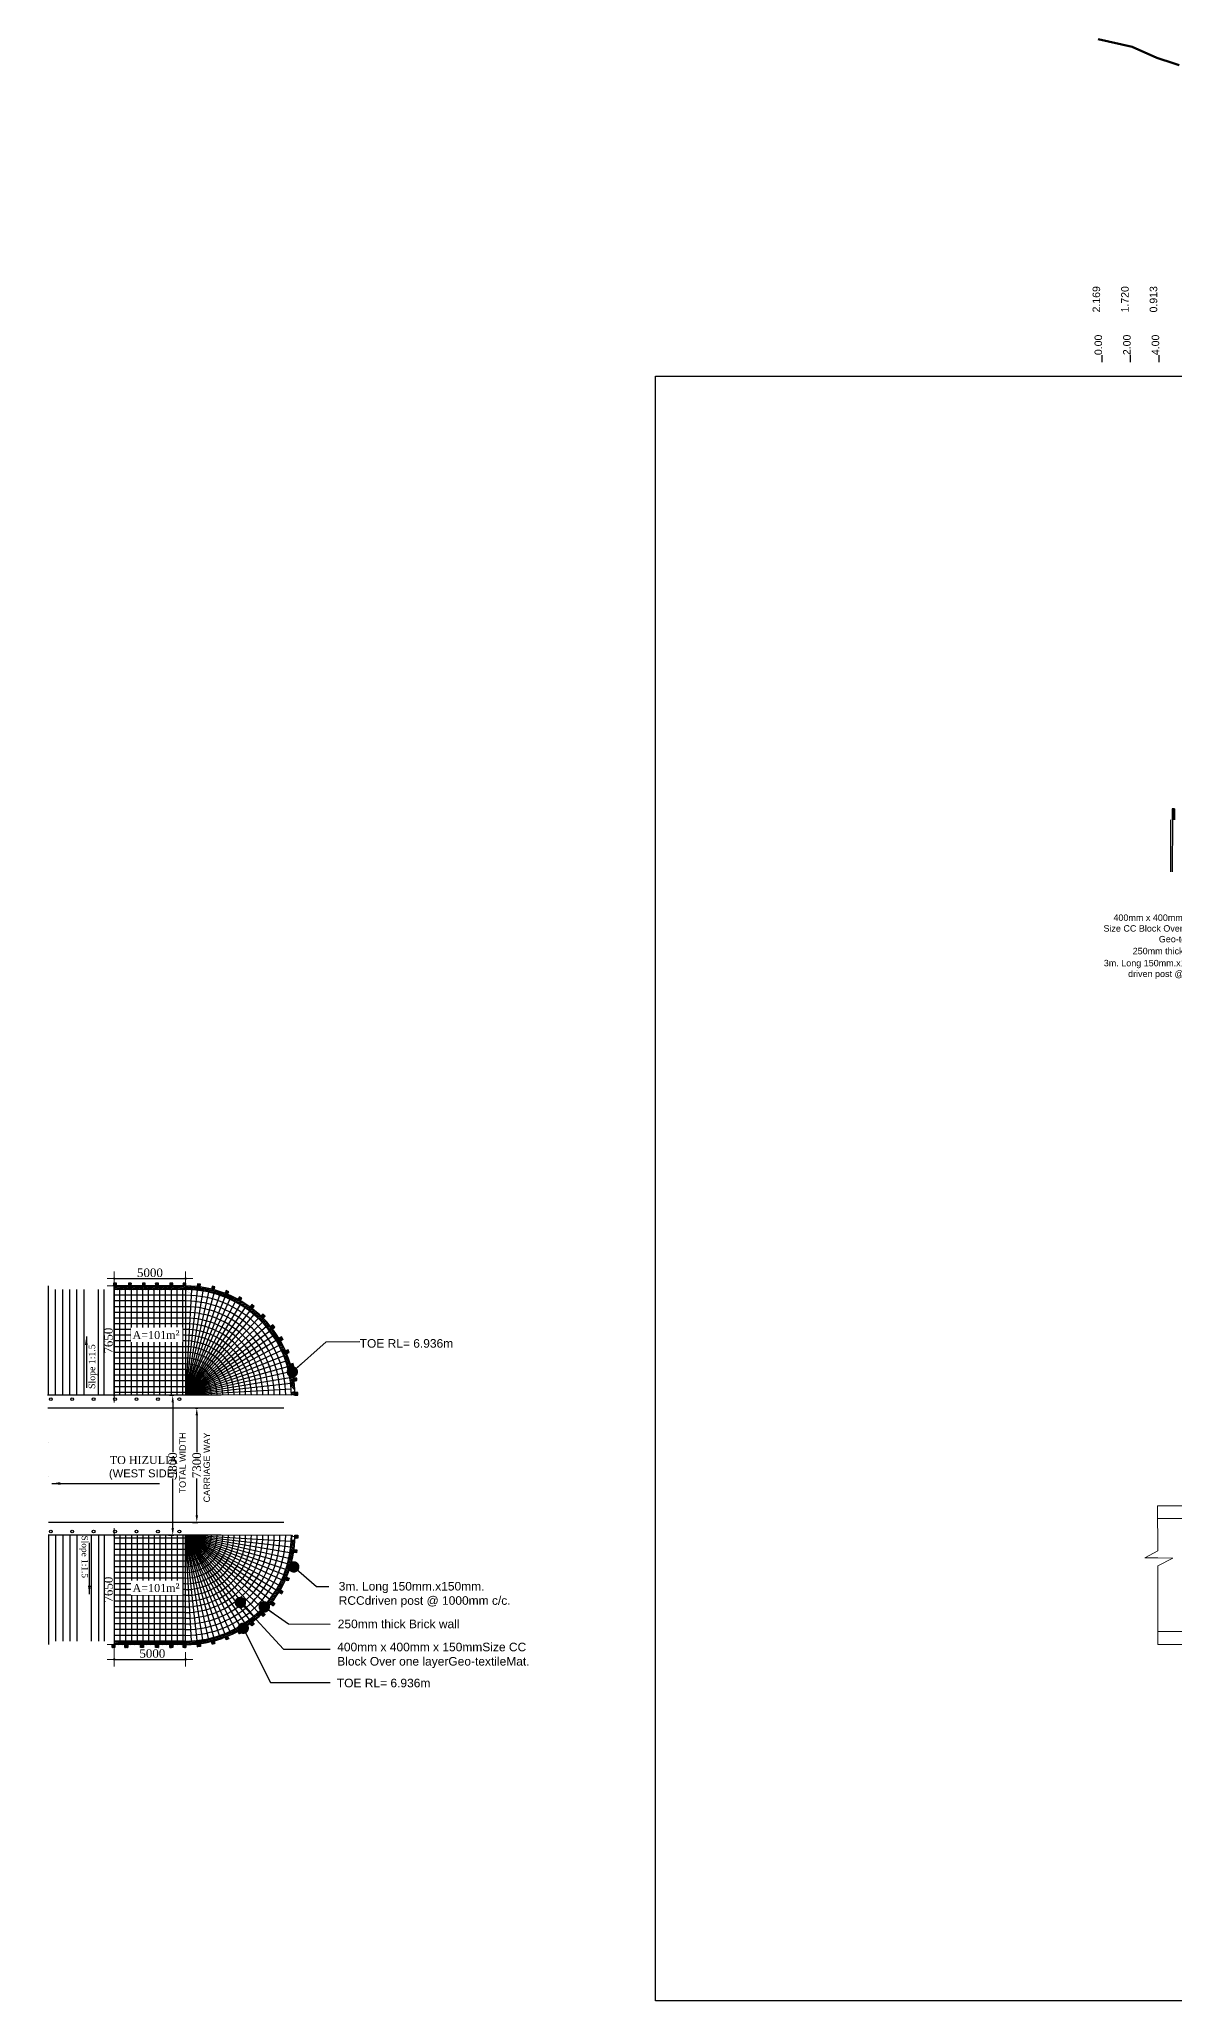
# Model space of a CAD drawing. Header units: millimetres. Extents: x -116975602006 to 5543032, y -156721783972 to 203313.
# Drawn here: x -585968 to -506484, y -92301 to 44976 of the extents above; entities that cross this region are included whole.
import ezdxf
from ezdxf.enums import TextEntityAlignment as Align

# ---------------------------------------------------------------- set-up
doc = ezdxf.new("R2010")
doc.units = ezdxf.units.MM
doc.header["$LTSCALE"] = 250
doc.set_wipeout_variables(frame=1)
doc.header["$PDMODE"] = 3
doc.header["$PDSIZE"] = -50
for name, color, linetype in [('Abutment W Line', 11, 'Continuous'), ('Dimision', 4, 'Continuous'), ('draw1', 1, 'Continuous'), ('hatch', 65, 'Continuous'), ('Ralling', 6, 'Continuous'), ('Text', 7, 'Continuous')]:
    doc.layers.add(name, color=color, linetype=linetype)
for name, color, linetype, lineweight in [('Dimension', 3, 'Continuous', 9), ('Dimention', 7, 'Continuous', 25), ('Profail', 5, 'Continuous', 18), ('Railing', 6, 'Continuous', 13), ('RL', 7, 'Continuous', 18)]:
    doc.layers.add(name, color=color, linetype=linetype, lineweight=lineweight)
doc.styles.add('CH_TEXT', font='arial.ttf')
doc.styles.add('ROMANS', font='arial.ttf', dxfattribs={"height": 200})
doc.styles.get("Standard").update_dxf_attribs({"font": 'times.ttf'})
doc.dimstyles.new('Dimension-1', dxfattribs={"dimtxt": 350, "dimasz": 2, "dimexe": 2, "dimexo": 0.63, "dimgap": 100, "dimtad": 1, "dimdec": 0, "dimzin": 9, "dimdsep": 46, "dimtxsty": 'Standard', "dimblk": 'Dimension-1', "dimcen": 2.5, "dimse1": 1, "dimse2": 1, "dimclrd": 7, "dimclre": 256, "dimclrt": 7, "dimadec": 0, "dimazin": 1, "dimtfac": 1, "dimtdec": 0, "dimtmove": 0, "dimatfit": 3, "dimldrblk": 'Dimension-1', "dimfxl": 0.5, "dimlwd": -1, "dimarcsym": 0})
doc.dimstyles.new('ISO-25', dxfattribs={"dimtxt": 75, "dimasz": 35, "dimexe": 75, "dimexo": 45.625, "dimgap": 20, "dimtad": 1, "dimtoh": 1, "dimdec": 0, "dimtxsty": 'Standard', "dimblk": 'DOT', "dimcen": 300, "dimclrd": 256, "dimclre": 256, "dimclrt": 256, "dimadec": 0, "dimazin": 0, "dimtfac": 1, "dimtdec": 0, "dimtix": 1, "dimtmove": 0, "dimatfit": 3, "dimldrblk": 'DOT', "dimfxl": 1, "dimlwd": -1, "dimarcsym": 0})
doc.dimstyles.get("Standard").update_dxf_attribs({"dimtxt": 500, "dimasz": 700, "dimexe": 80, "dimexo": 70, "dimgap": 30, "dimtad": 1, "dimdec": 0, "dimlfac": -1, "dimzin": 0, "dimdsep": 46, "dimtxsty": 'Standard', "dimcen": 400, "dimadec": 0, "dimazin": 0, "dimtfac": 1, "dimtdec": 0, "dimtix": 1, "dimtofl": 0, "dimtmove": 0, "dimatfit": 3, "dimfxl": 1, "dimtolj": 1, "dimtzin": 0, "dimarcsym": 0})
pattern_1 = [(196.774546, (-724222.36, -256972.935), (22.90814, -75.99742), [])]

# ---------------------------------------------------------------- blocks, each defined once
blk = doc.blocks.new('_Dot')
at = {"color": 0, "linetype": 'ByBlock', "lineweight": -2}
blk.add_line((-0.5, 0), (-1, 0), dxfattribs=at)
at = {"color": 0, "linetype": 'ByBlock', "const_width": 0.5}
blk.add_lwpolyline([(-0.25, 0, 1), (0.25, 0, 1)], format="xyb", close=True, dxfattribs=at)
blk = doc.blocks.new('gggjh')
at = {"layer": 'draw1'}
h = blk.add_hatch(dxfattribs=at)
h.set_pattern_fill('AR-CONC', color=256, scale=0.25)
h.paths.add_polyline_path([(142413, 210513), (142213, 210513), (142213, 210313), (142413, 210313)])
for p, q in [((142413, 210513), (142213, 210513)), ((142213, 210513), (142213, 210313)), ((142213, 210313), (142413, 210313)), ((142413, 210313), (142413, 210513))]:
    blk.add_line(p, q, dxfattribs=at)
blk = doc.blocks.new('*U459')
at = {"xscale": -1, "rotation": 359.5036942329832}
blk.add_blockref('gggjh', (140585, -211539), dxfattribs=at)
blk = doc.blocks.new('*U460')
at = {"color": 0, "linetype": 'ByBlock', "lineweight": -2, "transparency": 16777216}
for p, rotation in [((-875581, 94755, 81), 15.10355619205014), ((-874601, 94952, 81), 7.613911811255158), ((-873604, 95019, 81), 0.124267430455621), ((-878253, 93432, 81), 37.57248933443501), ((-877422, 93989, 81), 30.08284495364006), ((-876527, 94432, 81), 22.59320057284506), ((-879661, 92021, 81), 52.55177809602503), ((-879003, 92773, 81), 45.06213371522999), ((-880216, 91189, 81), 60.04142247682006), ((-880978, 89346, 81), 75.02071123841), ((-880657, 90293, 81), 67.53106685761502), ((-881173, 88366, 81), 82.51035561920497), ((-881238, 87369, 81), 90.00000000000001)]:
    blk.add_blockref('*U459', p, dxfattribs=dict(at, rotation=rotation))
blk = doc.blocks.new('*U461')
at = {"ltscale": 10}
blk.add_line((0, 0, -349), (0, 7400), dxfattribs=at)
blk = doc.blocks.new('*U462')
at = {"color": 0, "linetype": 'ByBlock', "lineweight": -2, "transparency": 16777216}
for p, rotation in [((-874386, 94726, 81), 186.1941109649607), ((-873988, 94758, 81), 183.0970418020917), ((-873588, 94769, 81), 179.9999726525759), ((-877733, 93499, 81), 214.0677334307831), ((-877396, 93714, 81), 210.9706642679141), ((-877048, 93911, 81), 207.8735951050449), ((-876689, 94088, 81), 204.7765259421756), ((-876322, 94246, 81), 201.6794567793065), ((-875946, 94383, 81), 198.5823876164374), ((-875564, 94500, 81), 195.4853184535681), ((-875175, 94597, 81), 192.3882492906989), ((-874783, 94672, 81), 189.2911801278298), ((-879219, 92170, 81), 229.5530792451293), ((-878952, 92467, 81), 226.45601008226), ((-878668, 92749, 81), 223.3589409193907), ((-878370, 93016, 81), 220.2618717565215), ((-878058, 93266, 81), 217.1648025936523), ((-880118, 90850, 81), 241.9413558966061), ((-879921, 91198, 81), 238.8442867337368), ((-879704, 91534, 81), 235.7472175708676), ((-879470, 91859, 81), 232.6501484079985), ((-880713, 89368, 81), 254.3296325480837), ((-880594, 89750, 81), 251.2325633852143), ((-880456, 90125, 81), 248.135494222345), ((-880297, 90492, 81), 245.0384250594756), ((-880942, 88191, 81), 263.6208400366914), ((-880887, 88587, 81), 260.5237708738221), ((-880810, 88980, 81), 257.4267017109529), ((-880988, 87393, 81), 269.8149783624301), ((-880976, 87793, 81), 266.7179091995608)]:
    blk.add_blockref('*U461', p, dxfattribs=dict(at, rotation=rotation))
blk = doc.blocks.new('*U455')
at = {"xscale": -1, "rotation": 359.5036942329832}
blk.add_blockref('gggjh', (140585, -211539), dxfattribs=at)
blk = doc.blocks.new('*U456')
at = {"color": 0, "linetype": 'ByBlock', "lineweight": -2, "transparency": 16777216}
for p, rotation in [((-875581, 94755, 81), 15.10355619205039), ((-874601, 94952, 81), 7.613911811255447), ((-873604, 95019, 81), 0.1242674304585539), ((-878253, 93432, 81), 37.57248933443525), ((-877422, 93989, 81), 30.08284495364029), ((-876527, 94432, 81), 22.59320057284537), ((-879661, 92021, 81), 52.55177809602526), ((-879003, 92773, 81), 45.06213371523027), ((-880216, 91189, 81), 60.0414224768201), ((-880978, 89346, 81), 75.02071123841007), ((-880657, 90293, 81), 67.53106685761503), ((-881173, 88366, 81), 82.51035561920501), ((-881238, 87369, 81), 90)]:
    blk.add_blockref('*U455', p, dxfattribs=dict(at, rotation=rotation))
blk = doc.blocks.new('*U457')
at = {"ltscale": 10}
blk.add_line((0, 0, -349), (0, 7400), dxfattribs=at)
blk = doc.blocks.new('*U458')
at = {"color": 0, "linetype": 'ByBlock', "lineweight": -2, "transparency": 16777216}
for p, rotation in [((-874386, 94726, 81), 186.1941109649609), ((-873988, 94758, 81), 183.0970418020917), ((-873588, 94769, 81), 179.9999726525759), ((-877733, 93499, 81), 214.0677334307838), ((-877396, 93714, 81), 210.9706642679143), ((-877048, 93911, 81), 207.8735951050451), ((-876689, 94088, 81), 204.7765259421762), ((-876322, 94246, 81), 201.679456779307), ((-875946, 94383, 81), 198.5823876164378), ((-875564, 94500, 81), 195.4853184535685), ((-875175, 94597, 81), 192.3882492906993), ((-874783, 94672, 81), 189.29118012783), ((-879219, 92170, 81), 229.55307924513), ((-878952, 92467, 81), 226.4560100822608), ((-878668, 92749, 81), 223.3589409193916), ((-878370, 93016, 81), 220.2618717565224), ((-878058, 93266, 81), 217.1648025936531), ((-880118, 90850, 81), 241.9413558966067), ((-879921, 91198, 81), 238.8442867337375), ((-879704, 91534, 81), 235.7472175708681), ((-879470, 91859, 81), 232.6501484079989), ((-880713, 89368, 81), 254.3296325480837), ((-880594, 89750, 81), 251.2325633852143), ((-880456, 90125, 81), 248.1354942223449), ((-880297, 90492, 81), 245.0384250594758), ((-880942, 88191, 81), 263.6208400366914), ((-880887, 88587, 81), 260.5237708738221), ((-880810, 88980, 81), 257.4267017109529), ((-880988, 87393, 81), 269.8149783624301), ((-880976, 87793, 81), 266.7179091995608)]:
    blk.add_blockref('*U457', p, dxfattribs=dict(at, rotation=rotation))
blk = doc.blocks.new('Dimension-1')
at = {"layer": 'Dimension', "linetype": 'Continuous', "ltscale": 0.1}
for p, q in [((-250, 0), (250, 0)), ((0, 250), (0, -250))]:
    blk.add_line(p, q, dxfattribs=at)
blk.add_circle((0, 0), 25, dxfattribs=at)
blk = doc.blocks.new('*D480')
at = {"color": 7, "ltscale": 10, "transparency": 16777216}
blk.add_line((-580718, -42278), (-580718, -49924), dxfattribs=at)
at = {"layer": 'Defpoints', "color": 0, "ltscale": 10, "transparency": 16777216}
for p in [(-580718, -42276, 0), (-580718, -49926), (-580718, -49926)]:
    blk.add_point(p, dxfattribs=at)
at = {"color": 7, "ltscale": 10, "transparency": 16777216, "xscale": 2, "yscale": 2, "zscale": 2}
for p, rotation in [((-580718, -42276), 90), ((-580718, -49926), 270)]:
    blk.add_blockref('Dimension-1', p, dxfattribs=dict(at, rotation=rotation))
at = {"color": 7, "ltscale": 10, "transparency": 16777216, "insert": (-581124, -46101), "char_height": 600, "attachment_point": 5, "rotation": 90}
blk.add_mtext('7650', dxfattribs=at)
blk = doc.blocks.new('*D481')
at = {"color": 7, "ltscale": 10, "transparency": 16777216}
blk.add_line((-580718, -59728), (-580718, -67374), dxfattribs=at)
at = {"layer": 'Defpoints', "color": 0, "ltscale": 10, "transparency": 16777216}
for p in [(-580718, -59726, 0), (-580718, -67376, -349), (-580718, -67376)]:
    blk.add_point(p, dxfattribs=at)
at = {"color": 7, "ltscale": 10, "transparency": 16777216, "xscale": 2, "yscale": 2, "zscale": 2}
for p, rotation in [((-580718, -59726), 90), ((-580718, -67376), 270)]:
    blk.add_blockref('Dimension-1', p, dxfattribs=dict(at, rotation=rotation))
at = {"color": 7, "ltscale": 10, "transparency": 16777216, "insert": (-581124, -63526), "char_height": 600, "attachment_point": 5, "rotation": 90}
blk.add_mtext('7650', dxfattribs=at)
blk = doc.blocks.new('*D483')
at = {"color": 7, "ltscale": 10, "transparency": 16777216}
blk.add_line((-580716, -41759), (-575720, -41759), dxfattribs=at)
at = {"layer": 'Defpoints', "color": 0, "ltscale": 10, "transparency": 16777216}
for p in [(-580718, -42276, 0), (-575718, -41759), (-575718, -42276, 0)]:
    blk.add_point(p, dxfattribs=at)
at = {"color": 7, "ltscale": 10, "transparency": 16777216, "xscale": 2, "yscale": 2, "zscale": 2, "rotation": 180}
blk.add_blockref('Dimension-1', (-580718, -41759), dxfattribs=at)
at = {"color": 7, "ltscale": 10, "transparency": 16777216, "xscale": 2, "yscale": 2, "zscale": 2}
blk.add_blockref('Dimension-1', (-575718, -41759), dxfattribs=at)
at = {"color": 7, "ltscale": 10, "transparency": 16777216, "insert": (-578218, -41354), "char_height": 600, "attachment_point": 5}
blk.add_mtext('5000', dxfattribs=at)
blk = doc.blocks.new('*D472')
at = {"color": 7, "ltscale": 10, "transparency": 16777216}
blk.add_line((-580716, -68407), (-575720, -68407), dxfattribs=at)
at = {"layer": 'Defpoints', "color": 0, "ltscale": 10, "transparency": 16777216}
for p in [(-580718, -67076, 0), (-575718, -67076, 0), (-575718, -68407)]:
    blk.add_point(p, dxfattribs=at)
at = {"color": 7, "ltscale": 10, "transparency": 16777216, "xscale": 2, "yscale": 2, "zscale": 2, "rotation": 180}
blk.add_blockref('Dimension-1', (-580718, -68407), dxfattribs=at)
at = {"color": 7, "ltscale": 10, "transparency": 16777216, "xscale": 2, "yscale": 2, "zscale": 2}
blk.add_blockref('Dimension-1', (-575718, -68407), dxfattribs=at)
at = {"color": 7, "ltscale": 10, "transparency": 16777216, "insert": (-578051, -68002), "char_height": 600, "attachment_point": 5}
blk.add_mtext('5000', dxfattribs=at)
blk = doc.blocks.new('*D477')
at = {"layer": 'Defpoints', "color": 0, "ltscale": 10, "transparency": 16777216}
for p in [(-575075, -50826), (-574940, -50826), (-575274, -58826, 0)]:
    blk.add_point(p, dxfattribs=at)
at = {"layer": 'Text', "lineweight": -2, "ltscale": 10, "transparency": 16777216}
for p, q in [((-575030, -50826), (-574865, -50826)), ((-575228, -58826), (-574865, -58826))]:
    blk.add_line(p, q, dxfattribs=at)
at = {"layer": 'Text', "ltscale": 10, "transparency": 16777216}
for p, q in [((-574940, -51326), (-574940, -53908)), ((-574940, -58326), (-574940, -55745))]:
    blk.add_line(p, q, dxfattribs=at)
for points in [[(-575023, -51326), (-574856, -51326), (-574940, -50826)], [(-575023, -58326), (-574856, -58326), (-574940, -58826)]]:
    blk.add_solid(points, dxfattribs=at)
at = {"layer": 'Text', "ltscale": 10, "transparency": 16777216, "insert": (-574940, -54826), "char_height": 600, "attachment_point": 5, "rotation": 90}
blk.add_mtext('7300', dxfattribs=at)
blk = doc.blocks.new('_DotSmall')
at = {"color": 0, "linetype": 'ByBlock', "const_width": 0.5}
blk.add_lwpolyline([(-0.0625, 0, 1), (0.0625, 0, 1)], format="xyb", close=True, dxfattribs=at)
blk = doc.blocks.new('*D478')
at = {"layer": 'Defpoints', "color": 0, "ltscale": 10, "transparency": 16777216}
for p in [(-576894, -49926), (-576625, -49926), (-576959, -59726)]:
    blk.add_point(p, dxfattribs=at)
at = {"layer": 'Text', "lineweight": -2, "ltscale": 10, "transparency": 16777216}
for p, q in [((-576849, -49926), (-576550, -49926)), ((-576913, -59726), (-576550, -59726))]:
    blk.add_line(p, q, dxfattribs=at)
at = {"layer": 'Text', "ltscale": 10, "transparency": 16777216}
for p, q in [((-576625, -50426), (-576625, -53909)), ((-576625, -59226), (-576625, -55744))]:
    blk.add_line(p, q, dxfattribs=at)
for points in [[(-576708, -50426), (-576541, -50426), (-576625, -49926)], [(-576708, -59226), (-576541, -59226), (-576625, -59726)]]:
    blk.add_solid(points, dxfattribs=at)
at = {"layer": 'Text', "ltscale": 10, "transparency": 16777216, "insert": (-576625, -54826), "char_height": 600, "attachment_point": 5, "rotation": 90}
blk.add_mtext('9800', dxfattribs=at)

msp = doc.modelspace()

# ---------------------------------------------------------------- hatches: boundary and pattern name
at = {"layer": 'Abutment W Line', "ltscale": 10}
h = msp.add_hatch(dxfattribs=at)
h.set_pattern_fill('ANSI31', color=3, scale=25, angle=151.774546)
h.set_pattern_definition(pattern_1)
edge = h.paths.add_edge_path()
edge.add_line((-575718.2, -42276.5), (-580718.2, -42276.5))
edge.add_line((-580718.2, -42276.5), (-580718.2, -42526.5))
edge.add_line((-580718.2, -42526.5), (-575718.2, -42526.5))
edge.add_arc((-575710.7, -49907.1), 7380.7, 4.901689, 90.058351, ccw=False)
edge.add_line((-568357, -49276.5), (-568096, -49275.7))
edge.add_arc((-575718.2, -49926.5), 7650, 4.880157, 89.999991)
edge = h.paths.add_edge_path()
edge.add_line((-568096, -49275.7), (-568357, -49276.5))
edge.add_arc((-573687.8, -49921), 5369.5, 2.572644, 6.894278, ccw=False)
edge.add_arc((-568055.2, -49976.3), 399.8, 93.011796, 132.17915, ccw=False)
edge.add_arc((-575718.2, -49926.5), 7650, 2.618087, 4.880147)
edge = h.paths.add_edge_path()
edge.add_arc((-568055.2, -49976.3), 399.8, 93.011796, 132.17915)
edge.add_arc((-573687.8, -49921), 5369.5, -0.058173, 2.572644, ccw=False)
edge.add_line((-568318.2, -49926.5), (-568068.2, -49926.5))
edge.add_arc((-578638.9, -49993.2), 10570.9, 0.361746, 2.256342)
h = msp.add_hatch(dxfattribs=at)
h.set_pattern_fill('ANSI31', color=3, scale=25, angle=151.774546)
h.set_pattern_definition(pattern_1)
edge = h.paths.add_edge_path()
edge.add_line((-575718.2, -67376.5), (-580718.2, -67376.5))
edge.add_line((-580718.2, -67376.5), (-580718.2, -67126.5))
edge.add_line((-580718.2, -67126.5), (-575718.2, -67126.5))
edge.add_arc((-575710.7, -59745.8), 7380.7, 269.941649, 355.098311)
edge.add_line((-568357, -60376.5), (-568096, -60377.3))
edge.add_arc((-575718.2, -59726.5), 7650, 270.000009, 355.119843, ccw=False)
edge = h.paths.add_edge_path()
edge.add_line((-568096, -60377.3), (-568357, -60376.5))
edge.add_arc((-573687.8, -59731.9), 5369.5, 353.105722, 357.427356)
edge.add_arc((-568055.2, -59676.7), 399.8, 227.82085, 266.988204)
edge.add_arc((-575718.2, -59726.5), 7650, 355.119853, 357.381913, ccw=False)
edge = h.paths.add_edge_path()
edge.add_arc((-568055.2, -59676.7), 399.8, 227.82085, 266.988204, ccw=False)
edge.add_arc((-573687.8, -59731.9), 5369.5, 357.427356, 360.058173)
edge.add_line((-568318.2, -59726.5), (-568068.2, -59726.5))
edge.add_arc((-578638.9, -59659.8), 10570.9, 357.743658, 359.638254, ccw=False)

# ---------------------------------------------------------------- linework, layer by layer
for p, q in [((-511573.8, 22377.4), (-511573.8, 22869.3)), ((-509573.8, 22377.4), (-509573.8, 22869.3)), ((-507573.8, 22377.4), (-507573.8, 22869.3))]:
    msp.add_line(p, q)
at = {"ltscale": 10}
for p, q in [((-585326.1, -49926.5, 0), (-585326.1, -42276.5, 0)), ((-584826.1, -49926.5, 0), (-584826.1, -42526.5, 0)), ((-584326.1, -49926.5, 0), (-584326.1, -42526.5, 0)), ((-583826.1, -49926.5, 0), (-583826.1, -42526.5, 0)), ((-583326.1, -49926.5, 0), (-583326.1, -42526.5, 0)), ((-582826.1, -49926.5, 0), (-582826.1, -42526.5, 0)), ((-581826.1, -49926.5, 0), (-581826.1, -42526.5, 0)), ((-581426.1, -49926.5, 0), (-581426.1, -42526.5, 0)), ((-575718.2, -42276.5, 0), (-580718.2, -42276.5, 0)), ((-580718.2, -42526.5, -349), (-580718.2, -42276.5, -349)), ((-575705, -42526.5, 0), (-580718.2, -42526.5, 0)), ((-580718.2, -49926.5, 0), (-580718.2, -42526.5, 0)), ((-580109.7, -42276.5, 0), (-580326.1, -42276.5, 0)), ((-580318.2, -49926.5, 0), (-580318.2, -42526.5, 0)), ((-579918.2, -49926.5, 0), (-579918.2, -42526.5, 0)), ((-575718.2, -42276.5, 0), (-579834.7, -42276.5, 0)), ((-579518.2, -49926.5, 0), (-579518.2, -42526.5, 0)), ((-579118.2, -49926.5, 0), (-579118.2, -42526.5, 0)), ((-578718.2, -49926.5, 0), (-578718.2, -42526.5, 0)), ((-578318.2, -49926.5, 0), (-578318.2, -42526.5, 0)), ((-577918.2, -49926.5, 0), (-577918.2, -42526.5, 0)), ((-577518.2, -49926.5, 0), (-577518.2, -42526.5, 0)), ((-577118.2, -49926.5, 0), (-577118.2, -42526.5, 0)), ((-576718.2, -49926.5, 0), (-576718.2, -42526.5, 0)), ((-576318.2, -49926.5, 0), (-576318.2, -42526.5, 0)), ((-575918.2, -49926.5, 0), (-575918.2, -42526.5, 0)), ((-575705, -42926.5, 0), (-580718.2, -42926.5, 0)), ((-575705, -43326.5, 0), (-580718.2, -43326.5, 0)), ((-575705, -43726.5, 0), (-580718.2, -43726.5, 0)), ((-575705, -44126.5, 0), (-580718.2, -44126.5, 0)), ((-575705, -44526.5, 0), (-580718.2, -44526.5, 0)), ((-575705, -44926.5, 0), (-580718.2, -44926.5, 0)), ((-575705, -45326.5, 0), (-580718.2, -45326.5, 0)), ((-575705, -45726.5, 0), (-580718.2, -45726.5, 0)), ((-575705, -46126.5, 0), (-580718.2, -46126.5, 0)), ((-575705, -46526.5, 0), (-580718.2, -46526.5, 0)), ((-575705, -46926.5, 0), (-580718.2, -46926.5, 0)), ((-575705, -47326.5, 0), (-580718.2, -47326.5, 0)), ((-575705, -47726.5, 0), (-580718.2, -47726.5, 0)), ((-575705, -48126.5, 0), (-580718.2, -48126.5, 0)), ((-575705, -48526.5, 0), (-580718.2, -48526.5, 0)), ((-575705, -48926.5, 0), (-580718.2, -48926.5, 0)), ((-575705, -49326.5, 0), (-580718.2, -49326.5, 0)), ((-573226.1, -49926.5), (-585382.4, -49926.5)), ((-575705, -49726.5, 0), (-580718.2, -49726.5, 0)), ((-568848.2, -50826.5), (-585357.7, -50826.5)), ((-568848.2, -58826.5, 0), (-585326.1, -58826.5, 0)), ((-573226.1, -59726.5, 0), (-585341.2, -59726.5, 0)), ((-585326.1, -59726.5, 0), (-585326.1, -67376.5, 0)), ((-585326.1, -59726.5, 0), (-585326.1, -65351.5, 0)), ((-584826.1, -59726.5, 0), (-584826.1, -67126.5, 0)), ((-584326.1, -59726.5, 0), (-584326.1, -67126.5, 0)), ((-583826.1, -59726.5, 0), (-583826.1, -67126.5, 0)), ((-583326.1, -59726.5, 0), (-583326.1, -67126.5, 0)), ((-582326.1, -59726.5, 0), (-582326.1, -67126.5, 0)), ((-581826.1, -59726.5, 0), (-581826.1, -67126.5, 0)), ((-581426.1, -59726.5, 0), (-581426.1, -67126.5, 0)), ((-580718.2, -59726.5, 0), (-580718.2, -67126.5, 0)), ((-575705, -59926.5, 0), (-580718.2, -59926.5, 0)), ((-575705, -60326.5, 0), (-580718.2, -60326.5, 0)), ((-580318.2, -59726.5, 0), (-580318.2, -67126.5, 0)), ((-579918.2, -59726.5, 0), (-579918.2, -67126.5, 0)), ((-579518.2, -59726.5, 0), (-579518.2, -67126.5, 0)), ((-579118.2, -59726.5, 0), (-579118.2, -67126.5, 0)), ((-578718.2, -59726.5, 0), (-578718.2, -67126.5, 0)), ((-578318.2, -59726.5, 0), (-578318.2, -67126.5, 0)), ((-577918.2, -59726.5, 0), (-577918.2, -67126.5, 0)), ((-577518.2, -59726.5, 0), (-577518.2, -67126.5, 0)), ((-577118.2, -59726.5, 0), (-577118.2, -67126.5, 0)), ((-576718.2, -59726.5, 0), (-576718.2, -67126.5, 0)), ((-576318.2, -59726.5, 0), (-576318.2, -67126.5, 0)), ((-575918.2, -59726.5, 0), (-575918.2, -67126.5, 0)), ((-575705, -60726.5, 0), (-580718.2, -60726.5, 0)), ((-575705, -61126.5, 0), (-580718.2, -61126.5, 0)), ((-575705, -61526.5, 0), (-580718.2, -61526.5, 0)), ((-575705, -61926.5, 0), (-580718.2, -61926.5, 0)), ((-575705, -62326.5, 0), (-580718.2, -62326.5, 0)), ((-575705, -62726.5, 0), (-580718.2, -62726.5, 0)), ((-575705, -63126.5, 0), (-580718.2, -63126.5, 0)), ((-575705, -63526.5, 0), (-580718.2, -63526.5, 0)), ((-575705, -63926.5, 0), (-580718.2, -63926.5, 0)), ((-575705, -64326.5, 0), (-580718.2, -64326.5, 0)), ((-575705, -64726.5, 0), (-580718.2, -64726.5, 0)), ((-575705, -65126.5, 0), (-580718.2, -65126.5, 0)), ((-575705, -65526.5, 0), (-580718.2, -65526.5, 0)), ((-575705, -65926.5, 0), (-580718.2, -65926.5, 0)), ((-575705, -66326.5, 0), (-580718.2, -66326.5, 0)), ((-575705, -66726.5, 0), (-580718.2, -66726.5, 0)), ((-575705, -67126.5, 0), (-580718.2, -67126.5, 0)), ((-580718.2, -67126.5, -349), (-580718.2, -67376.5, -349)), ((-575718.2, -67376.5, 0), (-580718.2, -67376.5, 0)), ((-580109.7, -67376.5, 0), (-580326.1, -67376.5, 0)), ((-575718.2, -67376.5, 0), (-579834.7, -67376.5, 0))]:
    msp.add_line(p, q, dxfattribs=at)
msp.add_lwpolyline([(-542820.2, 21394.1), (-349216.7, 21394.1), (-349216.7, -92300.7), (-542820.2, -92300.7)], close=True, dxfattribs=at)
for centre, radius, start, end in [((-575718.2, -49926.5, 0), 7650, 0, 90.000027), ((-575718.2, -49926.5, 0), 7400, 0, 90.000027), ((-575718.2, -49926.5, 0), 7000, 0, 90.000027), ((-575718.2, -49926.5, 0), 6600, 0, 90.000027), ((-575718.2, -49926.5, 0), 6200, 0, 90.000027), ((-575718.2, -49926.5, 0), 5800, 0, 90.000027), ((-575718.2, -49926.5, 0), 5400, 0, 90.000027), ((-575718.2, -49926.5, 0), 5000, 0, 90.000027), ((-575718.2, -49926.5, 0), 4600, 0, 90.000027), ((-575718.2, -49926.5, 0), 4200, 0, 90.000027), ((-575718.2, -49926.5, 0), 3800, 0, 90.000027), ((-575718.2, -49926.5, 0), 3400, 0, 90.000027), ((-575718.2, -49926.5, 0), 3000, 0, 90.000027), ((-575718.2, -49926.5, 0), 2600, 0, 90.000027), ((-575718.2, -49926.5, 0), 2200, 0, 90.000027), ((-575718.2, -49926.5, 0), 1800, 0, 90.000027), ((-575718.2, -49926.5, 0), 1400, 0, 90.000027), ((-575718.2, -49926.5, 0), 1000, 0, 90.000027), ((-575718.2, -49926.5, 0), 600, 0, 90.000027), ((-575718.2, -59726.5, 0), 7650, 269.999973, 0), ((-575718.2, -59726.5, 0), 7400, 269.999973, 0), ((-575718.2, -59726.5, 0), 5800, 269.999973, 0), ((-575718.2, -59726.5, 0), 6200, 269.999973, 0), ((-575718.2, -59726.5, 0), 6600, 269.999973, 0), ((-575718.2, -59726.5, 0), 7000, 269.999973, 0), ((-575718.2, -59726.5, 0), 600, 269.999973, 0), ((-575718.2, -59726.5, 0), 1000, 269.999973, 0), ((-575718.2, -59726.5, 0), 1400, 269.999973, 0), ((-575718.2, -59726.5, 0), 1800, 269.999973, 0), ((-575718.2, -59726.5, 0), 2200, 269.999973, 0), ((-575718.2, -59726.5, 0), 2600, 269.999973, 0), ((-575718.2, -59726.5, 0), 3000, 269.999973, 0), ((-575718.2, -59726.5, 0), 3400, 269.999973, 0), ((-575718.2, -59726.5, 0), 3800, 269.999973, 0), ((-575718.2, -59726.5, 0), 4200, 269.999973, 0), ((-575718.2, -59726.5, 0), 4600, 269.999973, 0), ((-575718.2, -59726.5, 0), 5000, 269.999973, 0), ((-575718.2, -59726.5, 0), 5400, 269.999973, 0)]:
    msp.add_arc(centre, radius, start, end, dxfattribs=at)
at = {"layer": 'draw1', "color": 0, "ltscale": 2}
for centre in [(-585160.6, -50195.7), (-583660.6, -50195.7), (-582160.6, -50195.7), (-580660.6, -50195.7), (-579160.6, -50195.7), (-577660.6, -50195.7), (-576160.6, -50195.7), (-585160.6, -59457.3, 0), (-583660.6, -59457.3, 0), (-582160.6, -59457.3, 0), (-580660.6, -59457.3, 0), (-579160.6, -59457.3, 0), (-577660.6, -59457.3, 0), (-576160.6, -59457.3, 0)]:
    msp.add_circle(centre, 100, dxfattribs=at)
at = {"layer": 'hatch', "ltscale": 10}
for p, q in [((-506634.7, -8881.7), (-506634.7, -9657.3)), ((-506589.7, -8881.7), (-506589.7, -9657.7)), ((-506544.7, -8881.7), (-506544.7, -9658)), ((-506784.6, -9663.9), (-506784.6, -13295.1))]:
    msp.add_line(p, q, dxfattribs=at)
msp.add_lwpolyline([(-506641.1, -13296.7), (-506615.6, -9656.5)], dxfattribs=at)
at = {"layer": 'Profail', "lineweight": 50}
msp.add_lwpolyline([(-511839.2, 44975.7), (-509471.1, 44445.1), (-509470.8, 44445.1), (-509470.7, 44445.1), (-509470.6, 44445.1), (-507745.1, 43679.3), (-507744.9, 43679.3), (-507744.7, 43679.3), (-506521.8, 43275.9), (-506175.5, 43162.1)], dxfattribs=at)
at = {"layer": 'Railing', "ltscale": 0.5, "const_width": 0.02}
msp.add_lwpolyline([(-496840, -9553.9), (-506784.6, -9662.7)], dxfattribs=at)
at = {"layer": 'Ralling'}
for p, q in [((-506664.7, -8881.7), (-506664.7, -9657.1)), ((-506514.7, -8881.7), (-506664.7, -8881.7)), ((-506514.7, -8881.7), (-506514.7, -9658.3))]:
    msp.add_line(p, q, dxfattribs=at)
at = {"layer": 'RL', "ltscale": 0.5}
for p, q in [((-507683.5, -57660.7), (-507678.2, -60820.3)), ((-500398.1, -57660.9), (-507683.5, -57660.8)), ((-493888, -58560.8), (-507681.4, -58560.8)), ((-508577.7, -61310.8), (-507678.2, -60820.3)), ((-507673.9, -61310.8), (-508577.7, -61310.8)), ((-507673.9, -61310.8), (-508577.7, -61310.8)), ((-506615.8, -61317.4), (-507678.2, -61858.1)), ((-507673.9, -61310.8), (-506615.8, -61317.4)), ((-507678.2, -61858.1), (-507662.6, -67360.8)), ((-494743.1, -66460.8), (-507665.4, -66460.8)), ((-494743.1, -67360.8), (-507662.6, -67360.8))]:
    msp.add_line(p, q, dxfattribs=at)
at = {"layer": 'RL', "ltscale": 0.5, "const_width": 0.1, "elevation": 0}
for points in [[(-585382.4, -49926.5), (-585278.3, -53864.5)], [(-585968.2, -54241), (-585278.3, -53864.5)], [(-585968.2, -54241), (-584595.4, -54286.9)], [(-585285.8, -54719.9), (-585341.2, -59726.5)], [(-584595.4, -54286.9), (-585285.8, -54719.9)]]:
    msp.add_lwpolyline(points, dxfattribs=at)

# ---------------------------------------------------------------- block references
for p in [(-722983.6, -252589.3, 0), (-721936.9, -252589.3, 0), (-720958.8, -252589.3, 0), (-720039.2, -252589.3, 0), (-719039.2, -252589.3, 0)]:
    msp.add_blockref('gggjh', p)
at = {"xscale": -1}
for name in ['*U456', '*U458']:
    msp.add_blockref(name, (-1449306.1, -137295.6, -81.4), dxfattribs=at)
at = {"rotation": 180}
for name in ['*U460', '*U462']:
    msp.add_blockref(name, (-1449306.1, 27642.6, -81.4), dxfattribs=at)
at = {"xscale": -1, "rotation": 180}
for p in [(-723083, 142936.3, 0), (-722180.4, 142936.3, 0), (-721085.8, 142936.3, 0), (-720039.2, 142936.3, 0), (-719039.2, 142936.3, 0)]:
    msp.add_blockref('gggjh', p, dxfattribs=at)

# ---------------------------------------------------------------- texts
at = {"style": 'ROMANS'}
for s, p in [('2.169', (-511974.9, 26775.9)), ('1.720', (-509974.9, 26775.9)), ('0.913', (-507974.9, 26775.9))]:
    msp.add_text(s, height=526.64, rotation=90, dxfattribs=at).set_placement(p, align=Align.MIDDLE_CENTER)
for s, p in [('0.00', (-511573.8, 22869.3)), ('2.00', (-509573.8, 22869.3)), ('4.00', (-507573.8, 22869.3))]:
    msp.add_text(s, height=526.64, rotation=90, dxfattribs=at).set_placement(p)
at = {"insert": (-583128.6, -62713.3, -739.9), "char_height": 432, "width": 8499.642, "attachment_point": 9, "rotation": 270}
msp.add_mtext(' Slope 1:1.5', dxfattribs=at)
at = {"layer": 'Text', "ltscale": 5, "char_height": 450, "attachment_point": 3, "rotation": 359.998333, "style": 'ROMANS'}
for s, insert, width in [('400mm x 400mm x 150mm Size CC Block Over one layer Geo-textile Mat.', (-503162.4, -16276.9), 8644.324), ('250mm thick Brick wall', (-503038.5, -18612.1), 13478.615), ('3m. Long 150mm.x150mm.  RCC driven post @ 1000mm c/c.', (-502091.3, -19454.4), 9339.498)]:
    msp.add_mtext(s, dxfattribs=dict(at, insert=insert, width=width))
at = {"layer": 'Text', "ltscale": 10, "attachment_point": 7, "rotation": 90, "style": 'CH_TEXT'}
for s, width, gutter_width, insert, char_height in [('{\\fTimes New Roman|b0|i0|c0|p18; Slope 1:1.5}', 4979.209, 525, (-581905, -49651.8), 453.6), ('\\pi866.21928;TOTAL WIDTH', 5927.63, 625, (-575700.6, -57654.4), 450), ('CARRIAGE WAY', 6190.119, 625, (-574011.1, -57420.8), 450)]:
    msp.add_mtext_dynamic_manual_height_columns(s, width=width, gutter_width=gutter_width, heights=[0], dxfattribs=dict(at, insert=insert, char_height=char_height))
at = {"layer": 'Text', "ltscale": 0.5, "char_height": 600, "attachment_point": 7, "style": 'ROMANS'}
for insert in [(-563537.8, -46604, -8669), (-565134.3, -70371.4, -17338)]:
    msp.add_mtext_dynamic_manual_height_columns('TOE RL= 6.936m', width=7002.666, gutter_width=625, heights=[0], dxfattribs=dict(at, insert=insert))
at = {"layer": 'Text', "ltscale": 10, "insert": (-576265.8, -54174.1), "char_height": 560, "attachment_point": 3, "rotation": 0.055252}
msp.add_mtext_dynamic_manual_height_columns('TO HIZULIA \\P{\\fArial|b0|i0|c0|p34;(WEST SIDE) } ', width=9722.69, gutter_width=625, heights=[0], dxfattribs=at)
at = {"layer": 'Text', "ltscale": 0.5, "char_height": 600, "attachment_point": 1, "style": 'ROMANS'}
for s, insert, width in [('3m. Long 150mm.x150mm.  RCCdriven post @ 1000mm c/c.', (-565005.3, -62990.4, -9937.1), 12138.125), ('250mm thick Brick wall', (-565073.2, -65626.9, -9937.1), 11143.678), ('400mm x 400mm x 150mmSize CC Block Over one layerGeo-textileMat.', (-565108.5, -67242.6, -9937.1), 14654.284)]:
    msp.add_mtext(s, dxfattribs=dict(at, insert=insert, width=width))

# ---------------------------------------------------------------- dimensions: what is measured, and where the dimension line sits
at = {"ltscale": 10}
dim = msp.add_linear_dim(base=(-575718.2, -41759.1), p1=(-580718.2, -42276.5, 0), p2=(-575718.2, -42276.5, 0), dimstyle='Dimension-1', override={"dimtxt": 600, "dimfxl": 45, "dimfxlon": 1}, dxfattribs=at)
dim.commit()
dim.dimension.update_dxf_attribs({"geometry": '*D483', "text_midpoint": (-578218.2, -41353.9)})
dim = msp.add_linear_dim(base=(-580718.2, -49926.5), p1=(-580718.2, -42276.5, 0), p2=(-580718.2, -49926.5), angle=90, dimstyle='Dimension-1', override={"dimtxt": 600, "dimfxl": 45, "dimfxlon": 1}, dxfattribs=at)
dim.commit()
dim.dimension.update_dxf_attribs({"geometry": '*D480', "text_midpoint": (-581124.3, -46101.5)})
dim = msp.add_linear_dim(base=(-580718.2, -67376.5), p1=(-580718.2, -59726.5, 0), p2=(-580718.2, -67376.5, -349), angle=90, dimstyle='Dimension-1', override={"dimtxt": 600, "dimfxl": 45, "dimfxlon": 1}, dxfattribs=at)
dim.commit()
dim.dimension.update_dxf_attribs({"geometry": '*D481', "text_midpoint": (-580718.2, -63526.5), "dimtype": 160})
dim = msp.add_linear_dim(base=(-575718.2, -68407), p1=(-580718.2, -67076.4, 0), p2=(-575718.2, -67076.4, 0), dimstyle='Dimension-1', override={"dimtxt": 600, "dimfxl": 45, "dimfxlon": 1}, dxfattribs=at)
dim.commit()
dim.dimension.update_dxf_attribs({"geometry": '*D472', "text_midpoint": (-578050.9, -68407), "dimtype": 160})
at = {"layer": 'Text', "ltscale": 10}
for base, p1, p2, text, picture, middle in [((-576624.6, -49926.5, 0), (-576958.7, -59726.5, 0), (-576894.3, -49926.5, 0), '9800', '*D478', (-576624.6, -54826.5, 0)), ((-574939.7, -50826.5), (-575273.8, -58826.5, 0), (-575075.2, -50826.5), '7300', '*D477', (-574939.7, -54826.5))]:
    dim = msp.add_linear_dim(base=base, p1=p1, p2=p2, angle=90, text=text, dimstyle='ISO-25', override={"dimtxt": 600, "dimasz": 500, "dimgap": 65, "dimtad": 0, "dimblk1": 'DotSmall', "dimfxl": 75}, dxfattribs=at)
    dim.commit()
    dim.dimension.update_dxf_attribs({"geometry": picture, "text_midpoint": middle})

# ---------------------------------------------------------------- leaders
for points in [[(-582668.3, -45811.3, -616.6), (-582668.3, -49400.3, -616.6)], [(-582459.8, -63841.6, -616.6), (-582459.8, -60252.7, -616.6)]]:
    msp.add_leader(points, dimstyle='Standard', override={"dimasz": 600, "dimfxl": 65, "dimfxlon": 1})
at = {"layer": 'Dimention'}
msp.add_leader([(-585079.7, -56102.4), (-577540.5, -56095.2)], dimstyle='Standard', override={"dimasz": 600, "dimfxl": 65, "dimfxlon": 1}, dxfattribs=at)
at = {"layer": 'Dimision', "ltscale": 5}
for points in [[(-568250.9, -48290.3, -9937.1), (-565872.3, -46184.8, -9937.1), (-563531.8, -46152.4, -9937.1)], [(-568151.1, -61937.2, -9937.1), (-566568.4, -63309.7, -9937.1), (-565698.2, -63311.1, -9937.1)], [(-571888.6, -64430), (-568867.5, -67695), (-565610.3, -67703.9)], [(-570212.8, -64737.6, -9937.1), (-568520.5, -65919.3, -9937.1), (-565611.1, -65937, -9937.1)], [(-571686.9, -66228.1, -9937.1), (-569787.6, -70032.4, -9937.1), (-565606.7, -70020.7, -9937.1)]]:
    msp.add_leader(points, dimstyle='ISO-25', override={"dimasz": 800, "dimtad": 0}, dxfattribs=at)

# ---------------------------------------------------------------- next in the draw order: wipeouts: each hides what was drawn before it
at = {"ltscale": 10}
for points in [[(-579535.6, -46192.9), (-575951.6, -46189.5), (-575952.6, -45181.1), (-579536.6, -45184.6)], [(-579535.6, -63900.4), (-575951.6, -63897), (-575952.6, -62888.6), (-579536.6, -62892.1)]]:
    msp.add_wipeout(points, dxfattribs=at).translate(0, 0, 0).dxf.layer = 'Text'

# ---------------------------------------------------------------- next in the draw order: texts
at = {"layer": 'Text', "ltscale": 10, "char_height": 560, "width": 3457.414, "attachment_point": 3, "rotation": 0.055252}
for insert in [(-576148.4, -45377.3, 0), (-576148.4, -63084.8, 0)]:
    msp.add_mtext('A=101m{\\H1.08333x;²} {\\fArial|b0|i0|c0|p34; } ', dxfattribs=dict(at, insert=insert))

doc.saveas('drawing.dxf')
